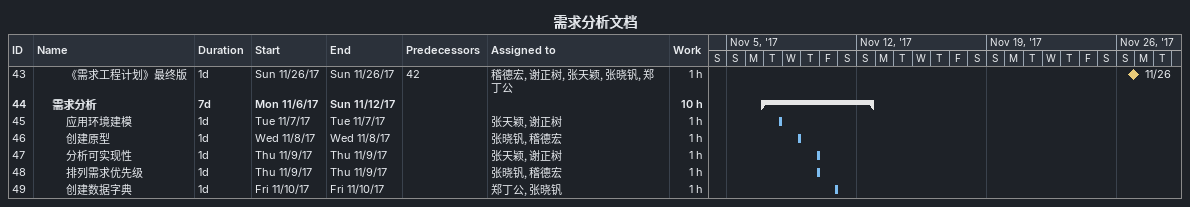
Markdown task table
需求分析文档

| ID | Level | Task | Duration | Start | Finish | Predecessors | Resources | Work (h) |
|---|---|---|---|---|---|---|---|---|
| 43 | 3 | 《需求工程计划》最终版 | 1d | 2017-11-26 | 2017-11-26 | 42 | 稽德宏, 谢正树, 张天颖, 张晓钒, 郑丁公 | 1 |
| 44 | 2 | **需求分析** | 7d | 2017-11-06 | 2017-11-12 |  |  | 10 |
| 45 | 3 | 应用环境建模 | 1d | 2017-11-07 | 2017-11-07 |  | 张天颖, 谢正树 | 1 |
| 46 | 3 | 创建原型 | 1d | 2017-11-08 | 2017-11-08 |  | 张晓钒, 稽德宏 | 1 |
| 47 | 3 | 分析可实现性 | 1d | 2017-11-09 | 2017-11-09 |  | 张天颖, 谢正树 | 1 |
| 48 | 3 | 排列需求优先级 | 1d | 2017-11-09 | 2017-11-09 |  | 张晓钒, 稽德宏 | 1 |
| 49 | 3 | 创建数据字典 | 1d | 2017-11-10 | 2017-11-10 |  | 郑丁公, 张晓钒 | 1 |
